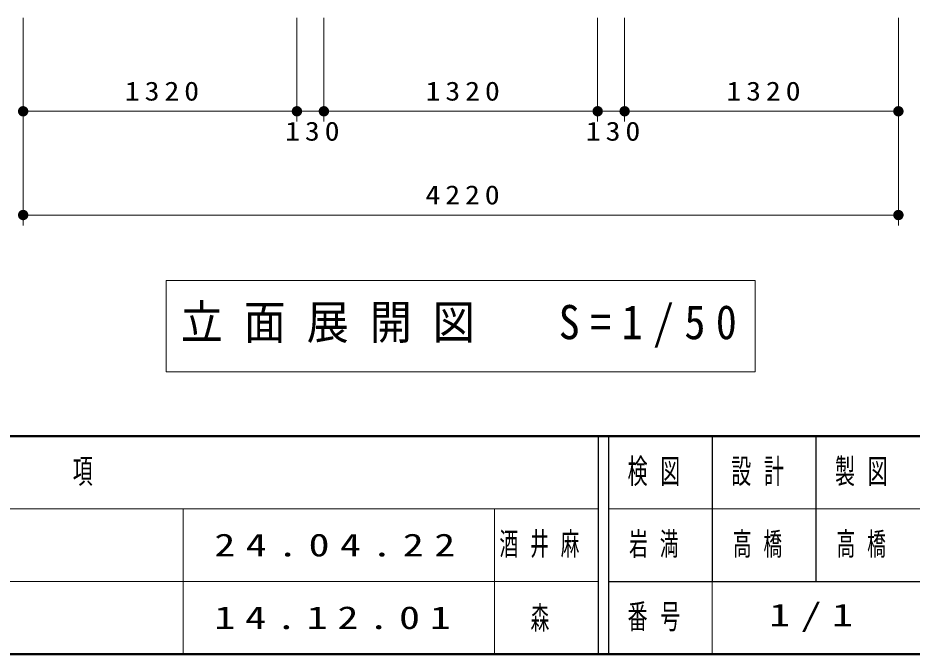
# Model space of a CAD drawing. Units: millimetres on the paper, scale 1:50. Extents: x -785 to -420, y 0 to 257.
# Drawn here: x -714.4 to -628.2, y 0 to 61.3 of the extents above; entities that cross this region are included whole.
import ezdxf
from ezdxf.enums import TextEntityAlignment as Align

# ---------------------------------------------------------------- set-up
doc = ezdxf.new("R2010")
doc.units = ezdxf.units.MM
doc.layers.add('LY_1', color=7, linetype='Continuous', lineweight=25)
doc.layers.add('LY_2', color=7, linetype='Continuous', lineweight=13)
doc.layers.add('LY_3', color=7, linetype='Continuous')
doc.styles.add('ＭＳ ゴシック', font='')
doc.styles.get('ＭＳ ゴシック').set_extended_font_data('MS Gothic')

# ---------------------------------------------------------------- blocks, each defined once
blk = doc.blocks.new('filled_dot')
at = {"color": 0, "linetype": 'Continuous', "lineweight": -2, "const_width": 1.25}
blk.add_lwpolyline([(-0.625, 0, 1), (0.625, 0, 1)], format="xyb", close=True, dxfattribs=at)

msp = doc.modelspace()

# ---------------------------------------------------------------- linework, layer by layer
at = {"layer": 'LY_1', "lineweight": 13}
for p, q in [((-713.936, 61.315), (-713.936, 41.315)), ((-687.536, 61.315), (-687.536, 51.315)), ((-684.936, 61.315), (-684.936, 51.315)), ((-658.536, 61.315), (-658.536, 51.315)), ((-655.936, 61.315), (-655.936, 51.315)), ((-629.536, 61.315), (-629.536, 41.315)), ((-687.536, 52.315), (-713.936, 52.315)), ((-684.936, 52.315), (-687.536, 52.315)), ((-658.536, 52.315), (-684.936, 52.315)), ((-655.936, 52.315), (-658.536, 52.315)), ((-629.536, 52.315), (-655.936, 52.315)), ((-629.536, 42.315), (-713.936, 42.315)), ((-700.136, 35.995), (-700.136, 27.195)), ((-643.336, 35.995), (-700.136, 35.995)), ((-643.336, 27.195), (-643.336, 35.995)), ((-700.136, 27.195), (-643.336, 27.195))]:
    msp.add_line(p, q, dxfattribs=at)
at = {"layer": 'LY_2', "lineweight": 50}
for p, q in [((-785, 21), (-420, 21)), ((-785, 0), (-420, 0))]:
    msp.add_line(p, q, dxfattribs=at)
at = {"layer": 'LY_2', "lineweight": 25}
for p, q in [((-658.5, 21), (-658.5, 0)), ((-657.5, 21), (-657.5, 0)), ((-647.5, 21), (-647.5, 7)), ((-637.5, 21), (-637.5, 7)), ((-657.5, 7), (-420, 7))]:
    msp.add_line(p, q, dxfattribs=at)
at = {"layer": 'LY_2'}
for p, q in [((-785, 14), (-658.5, 14)), ((-698.5, 14), (-698.5, 0)), ((-668.5, 14), (-668.5, 0)), ((-657.5, 14), (-602.5, 14)), ((-785, 7), (-658.5, 7)), ((-647.5, 7), (-647.5, 0))]:
    msp.add_line(p, q, dxfattribs=at)

# ---------------------------------------------------------------- block references
at = {"layer": 'LY_1', "lineweight": 13, "xscale": 0.4, "yscale": 0.4}
for p in [(-713.936, 52.315), (-687.536, 52.315), (-684.936, 52.315), (-658.536, 52.315), (-655.936, 52.315), (-713.936, 42.315)]:
    msp.add_blockref('filled_dot', p, dxfattribs=at)
at = {"layer": 'LY_1', "lineweight": 13, "xscale": 0.4, "yscale": 0.4, "rotation": 180}
for p in [(-687.536, 52.315), (-684.936, 52.315), (-658.536, 52.315), (-655.936, 52.315), (-629.536, 52.315), (-629.536, 42.315)]:
    msp.add_blockref('filled_dot', p, dxfattribs=at)

# ---------------------------------------------------------------- texts
at = {"layer": 'LY_1', "style": 'ＭＳ ゴシック', "width": 0.6}
msp.add_text('森', height=2.199, dxfattribs=at).set_placement((-665, 3.5), align=Align.MIDDLE_LEFT)
at = {"layer": 'LY_1', "style": 'ＭＳ ゴシック'}
for s, insert, char_height, attachment_point in [('\\T1.33;\\W1.15;1320', (-700.313, 53.315), 1.833, 8), ('\\T1.33;\\W1.15;1320', (-671.313, 53.315), 1.833, 8), ('\\T1.33;\\W1.15;1320', (-642.313, 53.315), 1.833, 8), ('\\T1.33;\\W1.15;130', (-685.815, 51.315), 1.833, 2), ('\\T1.33;\\W1.15;130', (-656.815, 51.315), 1.833, 2), ('\\T1.33;\\W1.15;4220', (-671.327, 43.315), 1.833, 8), ('\\T1.5;\\W0.9;立面展開図\u3000S=1/50', (-698.736, 31.595), 3.299, 4), ('\\T1.5;\\W1.35;24.04.22', (-695.5, 10.5), 2.199, 4), ('\\T1.64;\\W0.6;酒井麻', (-668, 10.5), 2.199, 4), ('\\T1.47;\\W1.35;14.12.01', (-695.5, 3.5), 2.199, 4)]:
    msp.add_mtext(s, dxfattribs=dict(at, insert=insert, char_height=char_height, attachment_point=attachment_point))
at = {"layer": 'LY_2', "char_height": 2.346, "attachment_point": 5, "style": 'ＭＳ ゴシック'}
for s, insert in [('\\T1.64;\\W0.6;改\u3000\u3000訂\u3000\u3000事\u3000\u3000項', (-721.75, 17.5)), ('\\T1.64;\\W0.6;検図', (-652.5, 17.5)), ('\\T1.64;\\W0.6;設計', (-642.5, 17.5)), ('\\T1.64;\\W0.6;製図', (-632.5, 17.5)), ('\\T1.64;\\W0.6;番号', (-652.5, 3.5))]:
    msp.add_mtext(s, dxfattribs=dict(at, insert=insert))
at = {"layer": 'LY_3', "char_height": 2.199, "attachment_point": 4, "style": 'ＭＳ ゴシック'}
for s, insert in [('\\T1.64;\\W0.6;岩満', (-655.5, 10.5)), ('\\T1.64;\\W0.6;高橋', (-645.5, 10.5)), ('\\T1.64;\\W0.6;高橋', (-635.5, 10.5)), ('\\T1.5;\\W1.35;1/1', (-642, 3.5))]:
    msp.add_mtext(s, dxfattribs=dict(at, insert=insert))

doc.saveas('drawing.dxf')
